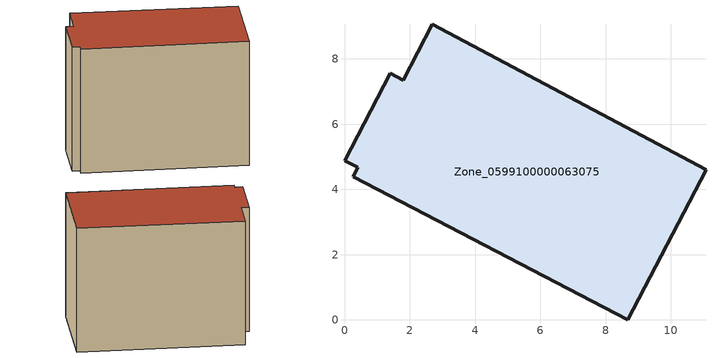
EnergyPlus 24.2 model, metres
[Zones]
Zone_0599100000063075
 floor ground (C_G): 0.41,4.67 0,4.88 1.4,7.56 1.8,7.35 2.7,9.06 11.08,4.59 8.69,0 0.26,4.38 z0
 wall outside (C_F): 8.69,0 11.08,4.59 2.7,9.06 1.8,7.35 1.4,7.56 0,4.88 0.41,4.67 0.26,4.38 8.69,0 z0:7.51
 roof outside (C_R): 0.41,4.67 0.26,4.38 8.69,0 11.08,4.59 2.7,9.06 1.8,7.35 1.4,7.56 0,4.88 z7.51
[BUILDING]
Pand.0599100000063075: North Axis=0; Terrain=City; Loads Convergence Tolerance Value=0.04; Temperature Convergence Tolerance Value=0.4; Solar Distribution=FullExterior; Maximum Number of Warmup Days=25; Minimum Number of Warmup Days=1
[Site:Location]
Rotterdam.The.Hague.AP_ZH_NLD Design_Conditions: Latitude=51.96; Longitude=4.45; Time Zone=1; Elevation=-4.5
[SITE:GROUNDTEMPERATURE:BUILDINGSURFACE]
18, 18, 18, 18, 18, 18, 18, 18, 18, 18, 18, 18
[MATERIAL] Thermal Absorptance=0.9; Solar Absorptance=0.7; Visible Absorptance=0.7
Name | Roughness | Thickness | Conductivity | Density | Specific Heat
G.TC.1946 | MediumSmooth | 0.15 | 1 | 540 | 1210
F.TC.1946 | Rough | 0.3 | 0.857143 | 1920 | 840
R.TC.1946 | MediumRough | 0.2 | 0.909091 | 1500 | 1000
[CONSTRUCTION]
C_G: G.TC.1946
C_F: F.TC.1946
C_R: R.TC.1946
[ZONE]
Zone_0599100000063075: Type=1; Multiplier=1; Ceiling Height=Autocalculate; Volume=Autocalculate; Floor Area=autocalculate; Part of Total Floor Area=Yes
[ZONEINFILTRATION:DESIGNFLOWRATE]
Infil_Zone_0599100000063075: Zone or ZoneList or Space or SpaceList=Zone_0599100000063075; Schedule=AlwaysOn; Design Flow Rate Calculation Method=Flow/Area; Flow Rate per Floor Area=0.003; Constant Term Coefficient=1; Temperature Term Coefficient=0; Velocity Term Coefficient=0; Velocity Squared Term Coefficient=0
[HVACTEMPLATE:ZONE:IDEALLOADSAIRSYSTEM]
Zone_0599100000063075: Maximum Heating Supply Air Temperature=50; Minimum Cooling Supply Air Temperature=13; Maximum Heating Supply Air Humidity Ratio=0.0156; Minimum Cooling Supply Air Humidity Ratio=0.0077; Heating Limit=NoLimit; Cooling Limit=NoLimit; Dehumidification Control Type=ConstantSensibleHeatRatio; Cooling Sensible Heat Ratio=0.7; Dehumidification Setpoint=60; Humidification Control Type=None; Humidification Setpoint=30; Outdoor Air Method=None; Outdoor Air Flow Rate per Person=0.00944; Outdoor Air Flow Rate per Zone Floor Area=0; Outdoor Air Flow Rate per Zone=0; Demand Controlled Ventilation Type=None; Outdoor Air Economizer Type=NoEconomizer; Heat Recovery Type=None; Sensible Heat Recovery Effectiveness=0.7; Latent Heat Recovery Effectiveness=0.65
[ZONECONTROL:THERMOSTAT]
ThermostatControl_Zone_0599100000063075: Zone or ZoneList=Zone_0599100000063075; Control Type Schedule=DualSetpointControlType; Control 1=Thermostat_Zone_0599100000063075; Temperature Difference Between Cutout And Setpoint=0
[THERMOSTATSETPOINT:DUALSETPOINT]
Thermostat_Zone_0599100000063075: Heating Setpoint Temperature Schedule=HeatingSetpoint_Zone_0599100000063075; Cooling Setpoint Temperature Schedule=CoolingSetpoint_Zone_0599100000063075
[SCHEDULE:COMPACT]
HeatingSetpoint_Zone_0599100000063075: Through: 12/31, For: AllDays, Until: 24:00, 21
CoolingSetpoint_Zone_0599100000063075: Through: 12/31, For: AllDays, Until: 24:00, 24
DualSetpointControlType: Through: 12/31, For: AllDays, Until: 24:00, 4
AlwaysOn: Through: 12/31, For: AllDays, Until: 24:00, 1
